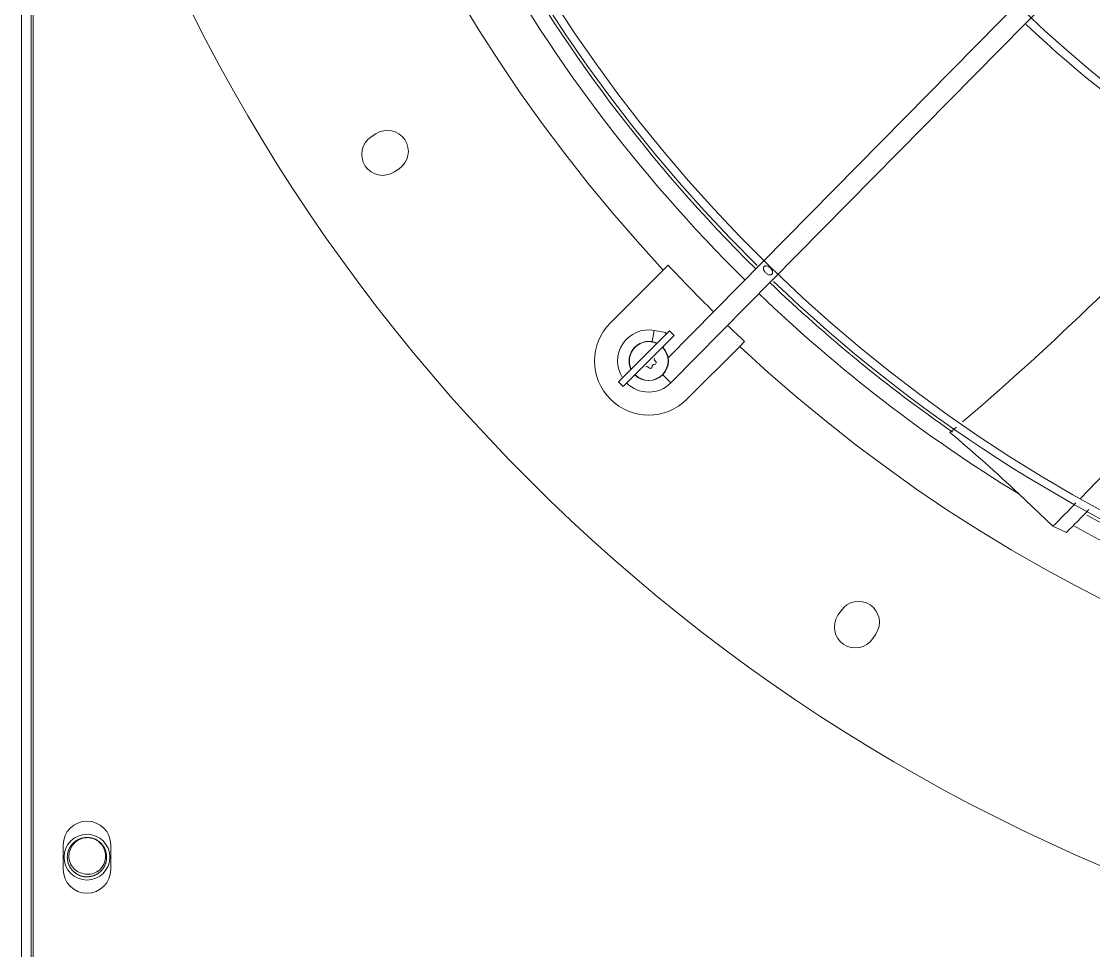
# Model space of a CAD drawing. Header units: millimetres. Extents: x 113490 to 142599, y -20467 to 115.
# Drawn here: x 131942.2 to 132269.5, y -10822.5 to -10538.9 of the extents above; entities that cross this region are included whole.
import ezdxf

# ---------------------------------------------------------------- set-up
doc = ezdxf.new("R2010")
doc.units = ezdxf.units.MM
doc.layers.add('DV3_0', color=7, linetype='Continuous')

msp = doc.modelspace()

# ---------------------------------------------------------------- linework, layer by layer
at = {"layer": 'DV3_0', "color": 7, "linetype": 'Continuous', "lineweight": 20}
for p, q in [((131945.84, -11862.07), (131945.84, -9845.59)), ((132134.73, -10636.63), (132135.33, -10633.19)), ((132137.96, -10646.76), (132140.45, -10649.21))]:
    msp.add_line(p, q, dxfattribs=at)
at = {"layer": 'DV3_0', "color": 7, "linetype": 'Continuous', "lineweight": 15}
for p, q in [((131942.24, -11847.85), (131942.24, -9857.26)), ((131945.24, -11847.85), (131945.24, -9857.26)), ((132473.2, -10303.23), (132139.6, -10641.53)), ((132140.45, -10649.21), (132478.11, -10306.79)), ((132050.36, -10573.2), (132048.95, -10574.15)), ((132056.06, -10584.79), (132057.47, -10583.85)), ((132138.13, -10614.77), (132122.02, -10630.88)), ((132139.62, -10613.27), (132138.13, -10614.77)), ((132124.49, -10648.91), (132140.05, -10633.35)), ((132138.95, -10633.83), (132135.33, -10633.19)), ((132138.82, -10634.58), (132138.95, -10633.83)), ((132141.46, -10634.77), (132140.05, -10633.35)), ((132141.46, -10634.77), (132125.91, -10650.32)), ((132161.46, -10638.1), (132162.96, -10636.61)), ((132138.12, -10638.51), (132138.21, -10638.02)), ((132145.35, -10654.21), (132161.46, -10638.1)), ((132124.49, -10648.91), (132125.91, -10650.32)), ((132246.63, -10683.1), (132257.07, -10693)), ((132257.07, -10693), (132261.16, -10694.89)), ((132192.38, -10718.76), (132191.44, -10720.17)), ((132202.08, -10727.28), (132203.02, -10725.87)), ((131954.99, -10790.24), (131954.99, -10797.74)), ((131969.49, -10797.74), (131969.49, -10790.24))]:
    msp.add_line(p, q, dxfattribs=at)
msp.add_circle((131962.24, -10793.99), 7, dxfattribs=at)
for centre, radius, start, end in [((132487.24, -10288.99), 477.5, 136.9802, 223.0198), ((132487.24, -10288.99), 456, 136.2282, 225.3442), ((132487.24, -10288.99), 453.5, 135.9912, 225.5589), ((132487.24, -10288.99), 551.5, 195.4775, 254.5225), ((132487.24, -10288.99), 457, 208.4298, 225.4011), ((132487.24, -10288.99), 343.5, 225.9212, 315.6512), ((132487.24, -10288.99), 346, 226.461, 270), ((132053.92, -10578.53), 6.4, 303.75, 123.75), ((132052.5, -10579.47), 6.4, 123.75, 303.75), ((131662.84, -9998), 872.24, 310.5122, 317.77416), ((130890.45, -9342.41), 1921.39, 315.69478, 319.02272), ((132487.24, -10288.99), 453.5, 225.9915, 315.56), ((132487.24, -10288.99), 475.39, 223.011, 225.4011), ((132487.24, -10288.99), 453.5, 225.5589, 225.9915), ((132487.24, -10288.99), 457, 226.1533, 235.1929), ((132487.24, -10288.99), 456, 226.2335, 270), ((132133.68, -10642.54), 16.5, 135, 315), ((132133.68, -10642.54), 9.5, 80, 212.8167), ((132487.24, -10288.99), 475.39, 226.1242, 226.989), ((132133.68, -10642.54), 6, 64.4712, 205.5288), ((132133.68, -10642.54), 5.91, 64.7712, 205.2288), ((132133.68, -10642.54), 6, 225, 45), ((132133.68, -10642.54), 5.91, 225, 45), ((132487.24, -10288.99), 477.5, 226.9802, 313.0198), ((132133.08, -10644.79), 0.6, 28.8788, 121.1212), ((132134.13, -10644.21), 0.6, 208.8618, 1.1382), ((132135.33, -10644.19), 0.6, 88.8788, 181.1212), ((132135.94, -10641.94), 0.6, 148.8788, 241.1212), ((132135.36, -10642.99), 0.6, 268.8617, 61.1383), ((132133.68, -10642.54), 9.5, 225, 270), ((132133.68, -10642.54), 9.5, 270, 315.4011), ((131662.84, -9998), 872.24, 310.18237, 310.35176), ((131965.36, -10977.7), 407.31, 46.3255, 50.2835), ((130890.45, -9342.41), 1921.39, 315.33791, 315.63669), ((130954.55, -9398.09), 1840.9, 315.21602, 315.52108), ((132487.24, -10288.99), 457, 241.2404, 267.8944), ((132197.7, -10722.31), 6.4, 326.25, 146.25), ((132196.76, -10723.72), 6.4, 146.25, 326.25), ((131962.24, -10790.24), 7.25, 0, 180), ((131962.24, -10793.99), 6, 64.8963, 82.5227), ((131962.24, -10797.74), 7.25, 180, 0)]:
    msp.add_arc(centre, radius, start, end, dxfattribs=at)
at = {"layer": 'DV3_0', "color": 7, "linetype": 'Continuous', "lineweight": 20}
for start, end in [(208.3699, 225.4011), (226.1456, 238.5954), (240.9755, 271.3224)]:
    msp.add_arc((132487.24, -10288.99), 461.75, start, end, dxfattribs=at)
at = {"layer": 'DV3_0', "color": 7, "linetype": 'Continuous', "lineweight": 15}
for points, knots in [([(132171.27, -10616.04), (132171.23, -10616.08), (132171.14, -10616.17), (132170.9, -10616.28), (132170.5, -10616.32), (132170.07, -10616.14), (132169.68, -10615.88), (132169.37, -10615.6), (132169.09, -10615.3), (132168.82, -10614.92), (132168.64, -10614.5), (132168.67, -10614.11), (132168.78, -10613.87), (132168.86, -10613.78), (132168.9, -10613.73)], [0, 0, 0, 0, 0.040441, 0.08184, 0.180502, 0.319168, 0.407275, 0.502441, 0.597059, 0.684342, 0.821198, 0.918588, 0.959713, 1, 1, 1, 1]), ([(132168.9, -10613.73), (132168.94, -10613.69), (132169.03, -10613.61), (132169.27, -10613.49), (132169.67, -10613.46), (132170.1, -10613.64), (132170.48, -10613.9), (132170.8, -10614.18), (132171.08, -10614.48), (132171.35, -10614.86), (132171.53, -10615.28), (132171.5, -10615.67), (132171.39, -10615.91), (132171.31, -10616), (132171.27, -10616.04)], [0, 0, 0, 0, 0.040419, 0.081737, 0.180004, 0.318741, 0.407079, 0.502384, 0.597672, 0.685216, 0.821732, 0.918627, 0.959704, 1, 1, 1, 1]), ([(132137.91, -10638.32), (132137.93, -10638.3), (132137.98, -10638.25), (132138.08, -10638.15), (132138.17, -10638.06), (132138.21, -10638.02)], [0.93699996, 0.93699996, 0.93699996, 0.93699996, 0.94570082, 0.97250001, 1, 1, 1, 1]), ([(131960.78, -10798.91), (131959.41, -10798.59), (131958.22, -10797.71), (131956.79, -10795.34), (131956.56, -10793.87), (131957.14, -10791.17), (131957.96, -10789.94), (131960.21, -10788.31), (131961.63, -10787.92), (131963.02, -10788.04)], [0, 0, 0, 0, 0.25, 0.25, 0.5, 0.5, 0.75, 0.75, 1, 1, 1, 1]), ([(131964.78, -10788.56), (131966.02, -10789.21), (131966.99, -10790.3), (131968.03, -10792.89), (131968.05, -10794.36), (131967.07, -10796.97), (131966.08, -10798.08), (131963.59, -10799.28), (131962.1, -10799.39), (131960.78, -10798.91)], [0, 0, 0, 0, 0.25, 0.25, 0.5, 0.5, 0.75, 0.75, 1, 1, 1, 1])]:
    msp.add_open_spline(points, degree=3, knots=knots, dxfattribs=at)
msp.add_rational_spline([(131967.78, -10791.69), (131966.45, -10788.49), (131963.02, -10788.04), (131959.58, -10787.59), (131957.48, -10790.34), (131955.37, -10793.09), (131956.7, -10796.29), (131958.02, -10799.49), (131961.46, -10799.94), (131964.89, -10800.39), (131967, -10797.64), (131969.11, -10794.89), (131967.78, -10791.69), (131966.45, -10788.49), (131963.02, -10788.04), (131959.58, -10787.59), (131957.48, -10790.34), (131955.37, -10793.09), (131956.7, -10796.29), (131958.02, -10799.49), (131961.46, -10799.94), (131964.89, -10800.39), (131967, -10797.64), (131969.11, -10794.89), (131967.78, -10791.69), (131966.89, -10789.54), (131964.78, -10788.56)], [1, 0.866025403784, 1, 0.866025403784, 1, 0.866025403784, 1, 0.866025403784, 1, 0.866025403784, 1, 0.866025403784, 1, 0.866025403784, 1, 0.866025403784, 1, 0.866025403784, 1, 0.866025403784, 1, 0.866025403784, 1, 0.866025403784, 1, 0.90591222949, 0.943976505854], degree=2, knots=[0.94372108, 0.94372108, 0.94372108, 0.9481517, 0.9481517, 0.95258231, 0.95258231, 0.95701293, 0.95701293, 0.96144354, 0.96144354, 0.96587416, 0.96587416, 0.97030477, 0.97030477, 0.97473539, 0.97473539, 0.979166, 0.979166, 0.98359662, 0.98359662, 0.98802723, 0.98802723, 0.99245785, 0.99245785, 0.99688846, 0.99688846, 1, 1, 1], dxfattribs=at)

doc.saveas('drawing.dxf')
